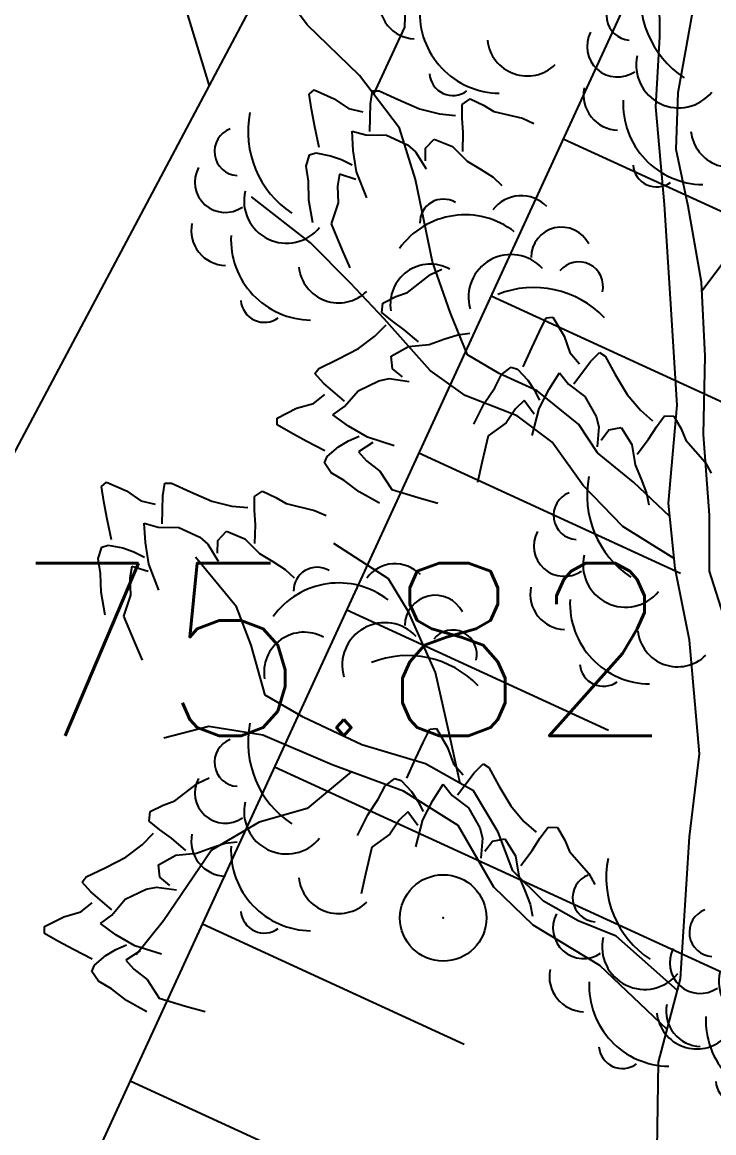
# Model space of a CAD drawing. Header units: millimetres. Extents: x 524954 to 526204, y 9523489 to 9524010.
# Drawn here: x 525323.64 to 525327.64, y 9523780.03 to 9523786.45 of the extents above; entities that cross this region are included whole.
import ezdxf
from ezdxf import colors
from ezdxf.entities.mleader import LeaderData, LeaderLine
from ezdxf.math import Vec2, Vec3

# ---------------------------------------------------------------- set-up
doc = ezdxf.new("R2010")
doc.units = ezdxf.units.MM
doc.header["$PDMODE"] = 32
doc.header["$PDSIZE"] = 0.5
doc.linetypes.add('ACAD_ISO12W100', pattern=[21, 12, -3, 0, -3, 0, -3])
for name, color, linetype in [('Arbre', 34, 'ACAD_ISO12W100'), ('Bati', 6, 'Continuous'), ('Bati_H', 1, 'Continuous'), ('ETQ IMPAIR', 7, 'Continuous'), ('Haut_Talus', 30, 'Continuous'), ('Talus', 2, 'Continuous'), ('TopoAlt', 3, 'Continuous'), ('TOPOJIS', 7, 'Continuous')]:
    doc.layers.add(name, color=color, linetype=linetype)
doc.styles.add('Simplex 1.0', font='Simplex.shx', dxfattribs={"width": 0.99, "height": 1})
doc.styles.get("Standard").update_dxf_attribs({"font": 'arial.ttf'})

# ---------------------------------------------------------------- blocks, each defined once
blk = doc.blocks.new('TCPOINT M')
at = {"color": 0}
blk.add_point((0, 0), dxfattribs=at)
at = {"layer": 'TopoAlt', "style": 'Simplex 1.0', "width": 0.99}
blk.add_attdef('ALT', (0.15, 0.15), '', height=1, dxfattribs=at)
blk = doc.blocks.new('v088')
at = {"linetype": 'Continuous'}
for p, q in [((-1.8121, 9.0349), (-1.7966, 9.483)), ((-0.337, 8.9787), (-0.339, 9.3704)), ((-0.1861, 8.901), (-0.1306, 9.2193)), ((-2.3783, 9.048), (-2.4742, 9.1766)), ((-2.0737, 8.7558), (-2.3783, 9.048)), ((-1.992, 8.6473), (-1.8121, 9.0349)), ((-0.3597, 8.574), (-0.337, 8.9787)), ((-0.2308, 8.6575), (-0.1861, 8.901)), ((-1.8434, 8.4497), (-2.0737, 8.7558)), ((-0.2426, 8.3277), (-0.2308, 8.6575)), ((-0.3105, 8.0091), (-0.3597, 8.574)), ((-1.7501, 8.1531), (-1.8434, 8.4497)), ((-0.1735, 7.9995), (-0.2426, 8.3277)), ((-1.6531, 7.6763), (-1.7501, 8.1531)), ((-2.3581, 7.786), (-2.6995, 8.0525)), ((-0.2742, 7.4626), (-0.3105, 8.0091)), ((-0.0959, 7.5596), (-0.1735, 7.9995)), ((-0.0934, 7.5087), (0.2621, 7.9837)), ((-2.1294, 7.5544), (-2.3581, 7.786)), ((-1.5474, 7.38), (-1.6531, 7.6763)), ((-1.9323, 7.3471), (-2.1294, 7.5544)), ((-0.0745, 7.1309), (-0.0959, 7.5596)), ((-0.2365, 6.8477), (-0.2742, 7.4626)), ((-1.6648, 7.048), (-1.9323, 7.3471)), ((-1.4491, 7.1395), (-1.5474, 7.38)), ((-1.2665, 7.0314), (-1.4491, 7.1395)), ((-0.0837, 6.6768), (-0.0745, 7.1309)), ((-1.4628, 6.9029), (-1.6648, 7.048)), ((-1.0467, 6.9303), (-1.2665, 7.0314)), ((-1.1618, 6.7848), (-1.4628, 6.9029)), ((-0.8063, 6.7363), (-1.0467, 6.9303)), ((-0.2869, 6.2807), (-0.2365, 6.8477)), ((-0.9597, 6.6336), (-1.1618, 6.7848)), ((-0.6972, 6.5707), (-0.8063, 6.7363)), ((-0.7803, 6.3824), (-0.9597, 6.6336)), ((-0.0491, 6.2111), (-0.0837, 6.6768)), ((-0.4884, 6.4009), (-0.6972, 6.5707)), ((-0.5514, 6.1446), (-0.7803, 6.3824)), ((-0.2789, 6.2036), (-0.4884, 6.4009)), ((-0.2479, 5.9022), (-0.2869, 6.2807)), ((-0.0486, 5.8877), (-0.0491, 6.2111)), ((-0.2539, 5.9607), (-0.5514, 6.1446)), ((-1.9071, 5.8427), (-2.2223, 6.0475)), ((-2.7868, 5.6812), (-3.0229, 5.9686)), ((-0.1646, 5.4873), (-0.2479, 5.9022)), ((0.0846, 5.4676), (-0.0486, 5.8877)), ((-1.7911, 5.6523), (-1.9071, 5.8427)), ((-2.7013, 5.4591), (-2.7868, 5.6812)), ((-1.6346, 5.3011), (-1.7911, 5.6523)), ((-0.1073, 4.8293), (-0.1646, 5.4873)), ((-2.6206, 5.1685), (-2.7013, 5.4591)), ((-1.5592, 4.9668), (-1.6346, 5.3011)), ((-2.4003, 5.0425), (-2.6206, 5.1685)), ((-2.0611, 4.8817), (-2.4003, 5.0425)), ((-2.9464, 4.9876), (-3.2062, 4.92)), ((-2.6344, 4.9381), (-2.9464, 4.9876)), ((-1.4917, 4.6586), (-1.5592, 4.9668)), ((-2.2328, 4.7662), (-2.6344, 4.9381)), ((-1.6919, 4.7713), (-2.0611, 4.8817)), ((-0.1657, 4.3492), (-0.1073, 4.8293)), ((-1.8192, 4.6131), (-2.2328, 4.7662)), ((-1.415, 4.6154), (-1.6919, 4.7713)), ((-2.1227, 4.7254), (-2.3768, 4.5144)), ((-1.5041, 4.4145), (-1.8192, 4.6131)), ((-1.2732, 4.3758), (-1.415, 4.6154)), ((-2.3768, 4.5144), (-2.655, 4.434)), ((-2.655, 4.434), (-2.9315, 4.2727)), ((-1.2976, 4.0581), (-1.5041, 4.4145)), ((-1.1877, 4.1537), (-1.2732, 4.3758)), ((-0.2169, 3.5272), (-0.1657, 4.3492)), ((-2.9315, 4.2727), (-3.209, 3.8627)), ((-1.0099, 3.9771), (-1.1877, 4.1537)), ((-1.0692, 3.839), (-1.2976, 4.0581)), ((-0.8085, 3.8631), (-1.0099, 3.9771)), ((-3.209, 3.8627), (-3.3666, 3.6666)), ((-0.589, 3.7744), (-0.8085, 3.8631)), ((-0.6849, 3.6045), (-1.0692, 3.839)), ((-0.2343, 3.4611), (-0.589, 3.7744)), ((-0.2941, 3.234), (-0.6849, 3.6045)), ((-0.3436, 3.0457), (-0.2169, 3.5272)), ((-0.3518, 2.5418), (-0.3436, 3.0457))]:
    blk.add_line(p, q, dxfattribs=at)
at = {"color": 3, "linetype": 'Continuous'}
for p, q in [((-2.3661, 8.6466), (-2.3369, 8.6719)), ((-2.3527, 8.5599), (-2.3661, 8.6466)), ((-2.3369, 8.6719), (-2.2212, 8.6209)), ((-2.2212, 8.6209), (-2.1379, 8.5634)), ((-2.0108, 8.5916), (-1.9993, 8.6654)), ((-1.9993, 8.6654), (-1.9613, 8.6665)), ((-1.9613, 8.6665), (-1.8509, 8.6153)), ((-1.8509, 8.6153), (-1.7269, 8.5617)), ((-1.4801, 8.5879), (-1.4347, 8.6192)), ((-1.4347, 8.6192), (-1.3575, 8.5833)), ((-2.3334, 8.4571), (-2.3527, 8.5599)), ((-2.1379, 8.5634), (-2.0557, 8.544)), ((-2.0143, 8.4309), (-2.0108, 8.5916)), ((-1.7269, 8.5617), (-1.6118, 8.5324)), ((-1.4805, 8.509), (-1.4801, 8.5879)), ((-1.3575, 8.5833), (-1.2966, 8.547)), ((-1.6118, 8.5324), (-1.519, 8.5242)), ((-1.4754, 8.4248), (-1.4805, 8.509)), ((-1.2966, 8.547), (-1.1322, 8.5082)), ((-1.1322, 8.5082), (-1.066, 8.4775)), ((-2.3082, 8.3381), (-2.3334, 8.4571)), ((-2.1178, 8.4334), (-2.0382, 8.4112)), ((-2.1118, 8.322), (-2.1178, 8.4334)), ((-1.4776, 8.3159), (-1.4754, 8.4248)), ((-2.0382, 8.4112), (-1.9184, 8.4092)), ((-1.9184, 8.4092), (-1.7971, 8.3529)), ((-1.6931, 8.3341), (-1.643, 8.3873)), ((-1.643, 8.3873), (-1.5356, 8.3441)), ((-2.384, 8.2298), (-2.3641, 8.2956)), ((-2.3641, 8.2956), (-2.3264, 8.3076)), ((-2.3264, 8.3076), (-2.2415, 8.291)), ((-2.2415, 8.291), (-2.1783, 8.2684)), ((-2.0919, 8.1974), (-2.1118, 8.322)), ((-1.7971, 8.3529), (-1.7497, 8.3134)), ((-1.7497, 8.3134), (-1.6897, 8.2145)), ((-1.6937, 8.2606), (-1.6931, 8.3341)), ((-1.5356, 8.3441), (-1.4515, 8.2595)), ((-2.3706, 8.1431), (-2.384, 8.2298)), ((-2.1783, 8.2684), (-2.1175, 8.2375)), ((-1.4515, 8.2595), (-1.374, 8.2128)), ((-2.1895, 8.1837), (-2.2011, 8.1153)), ((-2.0961, 8.1537), (-2.1895, 8.1837)), ((-2.0331, 8.0467), (-2.0919, 8.1974)), ((-1.374, 8.2128), (-1.3019, 8.1659)), ((-1.3019, 8.1659), (-1.2515, 8.1184)), ((-2.3674, 8.0343), (-2.3706, 8.1431)), ((-2.2011, 8.1153), (-2.1982, 8.0174)), ((-2.3445, 7.9016), (-2.3674, 8.0343)), ((-2.1982, 8.0174), (-2.2383, 7.8966)), ((-2.2383, 7.8966), (-2.1768, 7.7487)), ((-2.1768, 7.7487), (-2.1302, 7.6412)), ((-1.7972, 7.4997), (-1.6632, 7.6026)), ((-1.6632, 7.6026), (-1.5976, 7.6345)), ((-1.9404, 7.4382), (-1.8638, 7.4754)), ((-1.8638, 7.4754), (-1.7972, 7.4997)), ((-1.9448, 7.3833), (-1.9404, 7.4382)), ((-1.8839, 7.3331), (-1.9448, 7.3833)), ((-1.8154, 7.2839), (-1.8839, 7.3331)), ((-1.0336, 7.2746), (-0.9936, 7.3527)), ((-0.9936, 7.3527), (-0.9551, 7.3561)), ((-0.9551, 7.3561), (-0.8913, 7.2468)), ((-1.985, 7.2461), (-1.9201, 7.3129)), ((-1.7325, 7.2133), (-1.8154, 7.2839)), ((-1.5051, 7.2548), (-1.4365, 7.2638)), ((-1.0783, 7.18), (-1.0336, 7.2746)), ((-2.0805, 7.1754), (-1.985, 7.2461)), ((-1.791, 7.1862), (-1.6722, 7.1979)), ((-1.6722, 7.1979), (-1.587, 7.2285)), ((-1.587, 7.2285), (-1.5051, 7.2548)), ((-0.8913, 7.2468), (-0.8575, 7.1514)), ((-2.2004, 7.1132), (-2.0805, 7.1754)), ((-1.8923, 7.1303), (-1.791, 7.1862)), ((-1.1277, 7.0688), (-1.0783, 7.18)), ((-0.8575, 7.1514), (-0.8023, 7.0875)), ((-0.7381, 7.0997), (-0.6855, 7.1528)), ((-0.6855, 7.1528), (-0.654, 7.1313)), ((-2.3098, 7.06), (-2.2004, 7.1132)), ((-1.8828, 7.0578), (-1.8923, 7.1303)), ((-0.8351, 6.9716), (-0.7381, 7.0997)), ((-0.654, 7.1313), (-0.5947, 7.0251)), ((-2.333, 7.0298), (-2.3098, 7.06)), ((-2.283, 6.9743), (-2.333, 7.0298)), ((-1.8262, 7.0109), (-1.8828, 7.0578)), ((-1.2925, 6.9474), (-1.2526, 7.0255)), ((-1.2526, 7.0255), (-1.1978, 7.0672)), ((-1.1978, 7.0672), (-1.1602, 7.0548)), ((-1.1602, 7.0548), (-1.1012, 6.9916)), ((-0.978, 6.9406), (-0.9175, 7.0343)), ((-0.9175, 7.0343), (-0.8661, 6.9697)), ((-0.5947, 7.0251), (-0.5257, 6.909)), ((-2.1607, 6.8701), (-2.283, 6.9743)), ((-2.0833, 6.9307), (-1.963, 6.9891)), ((-1.963, 6.9891), (-1.9025, 7.0009)), ((-1.9025, 7.0009), (-1.7879, 6.9849)), ((-1.3538, 6.8575), (-1.2925, 6.9474)), ((-1.1012, 6.9916), (-1.0633, 6.9361)), ((-0.8661, 6.9697), (-0.7702, 6.8978)), ((-2.3415, 6.858), (-2.2745, 6.9095)), ((-2.1606, 6.8391), (-2.0833, 6.9307)), ((-1.0633, 6.9361), (-1.0322, 6.8755)), ((-1.0349, 6.828), (-0.978, 6.9406)), ((-0.7702, 6.8978), (-0.705, 6.781)), ((-0.5257, 6.909), (-0.4496, 6.8178)), ((-2.5514, 6.7723), (-2.4387, 6.8298)), ((-2.4387, 6.8298), (-2.3415, 6.858)), ((-2.228, 6.7914), (-2.1606, 6.8391)), ((-1.413, 6.7366), (-1.3538, 6.8575)), ((-1.1715, 6.8255), (-1.2266, 6.7446)), ((-1.122, 6.8741), (-1.1715, 6.8255)), ((-1.0639, 6.7951), (-1.122, 6.8741)), ((-1.0757, 6.6715), (-1.0349, 6.828)), ((-0.4496, 6.8178), (-0.3793, 6.7567)), ((-2.5502, 6.7337), (-2.5514, 6.7723)), ((-2.1379, 6.7256), (-2.228, 6.7914)), ((-0.705, 6.781), (-0.6897, 6.7213)), ((-0.357, 6.7218), (-0.3104, 6.7855)), ((-0.3104, 6.7855), (-0.2553, 6.7842)), ((-0.2553, 6.7842), (-0.2138, 6.7099)), ((-2.4746, 6.6893), (-2.5502, 6.7337)), ((-2.3827, 6.6392), (-2.4746, 6.6893)), ((-2.0288, 6.6624), (-2.1379, 6.7256)), ((-1.2266, 6.7446), (-1.3299, 6.6702)), ((-0.6897, 6.7213), (-0.6991, 6.6059)), ((-0.6753, 6.6457), (-0.6318, 6.7049)), ((-0.6318, 6.7049), (-0.56, 6.7185)), ((-0.56, 6.7185), (-0.4983, 6.6206)), ((-0.4022, 6.6506), (-0.357, 6.7218)), ((-0.2138, 6.7099), (-0.1857, 6.6447)), ((-2.2745, 6.5836), (-2.3827, 6.6392)), ((-2.1959, 6.6055), (-2.1384, 6.6402)), ((-2.1384, 6.6402), (-2.076, 6.6678)), ((-1.9976, 6.6315), (-2.0798, 6.5781)), ((-1.8748, 6.6127), (-2.0288, 6.6624)), ((-1.3299, 6.6702), (-1.3669, 6.5144)), ((-0.4983, 6.6206), (-0.4798, 6.5027)), ((-0.4679, 6.5637), (-0.4022, 6.6506)), ((-0.1857, 6.6447), (-0.0753, 6.5169)), ((-2.2624, 6.5503), (-2.1959, 6.6055)), ((-2.0798, 6.5781), (-2.0342, 6.5259)), ((-2.2769, 6.5134), (-2.2624, 6.5503)), ((-2.2384, 6.4564), (-2.2769, 6.5134)), ((-2.0342, 6.5259), (-1.9565, 6.4662)), ((-1.3669, 6.5144), (-1.3922, 6.3999)), ((-0.4798, 6.5027), (-0.4444, 6.4194)), ((-0.0753, 6.5169), (-0.0397, 6.4532)), ((-2.1628, 6.412), (-2.2384, 6.4564)), ((-1.9565, 6.4662), (-1.8881, 6.3588)), ((-3.5682, 6.3771), (-3.539, 6.4025)), ((-3.5548, 6.2904), (-3.5682, 6.3771)), ((-3.539, 6.4025), (-3.4232, 6.3514)), ((-3.2129, 6.3221), (-3.2014, 6.3959)), ((-3.2014, 6.3959), (-3.1633, 6.397)), ((-3.1633, 6.397), (-3.053, 6.3458)), ((-2.0765, 6.3457), (-2.1628, 6.412)), ((-0.4444, 6.4194), (-0.4135, 6.3391)), ((-3.4232, 6.3514), (-3.3399, 6.2939)), ((-3.2164, 6.1615), (-3.2129, 6.3221)), ((-3.053, 6.3458), (-2.929, 6.2922)), ((-2.6826, 6.2395), (-2.6821, 6.3185)), ((-2.6821, 6.3185), (-2.6368, 6.3497)), ((-2.6368, 6.3497), (-2.5596, 6.3138)), ((-2.5596, 6.3138), (-2.4986, 6.2775)), ((-1.9592, 6.2797), (-2.0765, 6.3457)), ((-1.8881, 6.3588), (-1.7347, 6.313)), ((-1.7347, 6.313), (-1.6219, 6.2812)), ((-0.4135, 6.3391), (-0.4006, 6.2711)), ((-3.5355, 6.1876), (-3.5548, 6.2904)), ((-3.3399, 6.2939), (-3.2577, 6.2746)), ((-2.929, 6.2922), (-2.8139, 6.2629)), ((-2.8139, 6.2629), (-2.7211, 6.2547)), ((-2.6774, 6.1553), (-2.6826, 6.2395)), ((-2.4986, 6.2775), (-2.3343, 6.2387)), ((-2.3343, 6.2387), (-2.2681, 6.208)), ((-3.5103, 6.0686), (-3.5355, 6.1876)), ((-3.3198, 6.1639), (-3.2403, 6.1417)), ((-3.3139, 6.0525), (-3.3198, 6.1639)), ((-3.2403, 6.1417), (-3.1205, 6.1398)), ((-3.1205, 6.1398), (-2.9991, 6.0834)), ((-2.8952, 6.0647), (-2.845, 6.1178)), ((-2.845, 6.1178), (-2.7377, 6.0747)), ((-2.6797, 6.0464), (-2.6774, 6.1553)), ((-3.294, 5.9279), (-3.3139, 6.0525)), ((-2.9991, 6.0834), (-2.9517, 6.044)), ((-2.9517, 6.044), (-2.8917, 5.945)), ((-2.8958, 5.9912), (-2.8952, 6.0647)), ((-2.7377, 6.0747), (-2.6536, 5.99)), ((-3.5861, 5.9603), (-3.5662, 6.0262)), ((-3.5662, 6.0262), (-3.5284, 6.0381)), ((-3.5284, 6.0381), (-3.4436, 6.0215)), ((-3.4436, 6.0215), (-3.3804, 5.9989)), ((-3.3804, 5.9989), (-3.3196, 5.968)), ((-2.6536, 5.99), (-2.576, 5.9433)), ((-3.5727, 5.8736), (-3.5861, 5.9603)), ((-3.3915, 5.9142), (-3.4031, 5.8459)), ((-3.2981, 5.8843), (-3.3915, 5.9142)), ((-3.2352, 5.7773), (-3.294, 5.9279)), ((-2.576, 5.9433), (-2.5039, 5.8964)), ((-3.5695, 5.7648), (-3.5727, 5.8736)), ((-2.5039, 5.8964), (-2.4536, 5.8489)), ((-3.4031, 5.8459), (-3.4003, 5.748)), ((-3.5466, 5.6322), (-3.5695, 5.7648)), ((-3.4003, 5.748), (-3.4403, 5.6271)), ((-3.4403, 5.6271), (-3.3789, 5.4792)), ((-3.3789, 5.4792), (-3.3323, 5.3717)), ((-1.7068, 4.8945), (-1.6668, 4.9726)), ((-1.6668, 4.9726), (-1.6283, 4.976)), ((-1.6283, 4.976), (-1.5645, 4.8667)), ((-1.7514, 4.7999), (-1.7068, 4.8945)), ((-1.5645, 4.8667), (-1.5307, 4.7714)), ((-1.8008, 4.6887), (-1.7514, 4.7999)), ((-1.5307, 4.7714), (-1.4755, 4.7074)), ((-1.4112, 4.7196), (-1.3587, 4.7727)), ((-1.3587, 4.7727), (-1.3272, 4.7513)), ((-3.0095, 4.66), (-2.9439, 4.6918)), ((-1.5083, 4.5916), (-1.4112, 4.7196)), ((-1.3272, 4.7513), (-1.2679, 4.6451)), ((-3.1435, 4.5571), (-3.0095, 4.66)), ((-1.9657, 4.5674), (-1.9257, 4.6454)), ((-1.9257, 4.6454), (-1.871, 4.6871)), ((-1.871, 4.6871), (-1.8334, 4.6747)), ((-1.8334, 4.6747), (-1.7744, 4.6115)), ((-1.6512, 4.5605), (-1.5907, 4.6542)), ((-1.5907, 4.6542), (-1.5392, 4.5896)), ((-1.2679, 4.6451), (-1.1988, 4.529)), ((-2.0269, 4.4774), (-1.9657, 4.5674)), ((-1.7744, 4.6115), (-1.7365, 4.5561)), ((-1.5392, 4.5896), (-1.4434, 4.5178)), ((-3.2867, 4.4956), (-3.2101, 4.5328)), ((-3.2101, 4.5328), (-3.1435, 4.5571)), ((-1.7365, 4.5561), (-1.7054, 4.4954)), ((-1.7081, 4.4479), (-1.6512, 4.5605)), ((-1.4434, 4.5178), (-1.3781, 4.401)), ((-1.1988, 4.529), (-1.1228, 4.4377)), ((-3.2911, 4.4407), (-3.2867, 4.4956)), ((-3.2303, 4.3905), (-3.2911, 4.4407)), ((-2.0862, 4.3565), (-2.0269, 4.4774)), ((-1.8447, 4.4455), (-1.8998, 4.3645)), ((-1.7952, 4.494), (-1.8447, 4.4455)), ((-1.7371, 4.415), (-1.7952, 4.494)), ((-1.7488, 4.2914), (-1.7081, 4.4479)), ((-1.1228, 4.4377), (-1.0524, 4.3767)), ((-3.3314, 4.3035), (-3.2664, 4.3702)), ((-3.1617, 4.3413), (-3.2303, 4.3905)), ((-1.3781, 4.401), (-1.3629, 4.3412)), ((-1.0302, 4.3418), (-0.9835, 4.4054)), ((-0.9835, 4.4054), (-0.9285, 4.4041)), ((-0.9285, 4.4041), (-0.8869, 4.3298)), ((-3.0788, 4.2707), (-3.1617, 4.3413)), ((-2.9333, 4.2859), (-2.8514, 4.3121)), ((-2.8514, 4.3121), (-2.7828, 4.3211)), ((-1.8998, 4.3645), (-2.0031, 4.2901)), ((-1.3629, 4.3412), (-1.3723, 4.2259)), ((-1.3485, 4.2656), (-1.3049, 4.3248)), ((-1.3049, 4.3248), (-1.2331, 4.3384)), ((-1.2331, 4.3384), (-1.1715, 4.2405)), ((-1.0754, 4.2705), (-1.0302, 4.3418)), ((-0.8869, 4.3298), (-0.8589, 4.2646)), ((-3.4268, 4.2328), (-3.3314, 4.3035)), ((-3.2386, 4.1877), (-3.1373, 4.2436)), ((-3.1373, 4.2436), (-3.0186, 4.2553)), ((-3.0186, 4.2553), (-2.9333, 4.2859)), ((-2.0031, 4.2901), (-2.0401, 4.1343)), ((-1.1411, 4.1837), (-1.0754, 4.2705)), ((-0.8589, 4.2646), (-0.7485, 4.1368)), ((-3.5467, 4.1705), (-3.4268, 4.2328)), ((-3.2291, 4.1152), (-3.2386, 4.1877)), ((-1.1715, 4.2405), (-1.153, 4.1227)), ((-3.6793, 4.0872), (-3.6561, 4.1174)), ((-3.6561, 4.1174), (-3.5467, 4.1705)), ((-3.1725, 4.0683), (-3.2291, 4.1152)), ((-2.0401, 4.1343), (-2.0653, 4.0199)), ((-1.153, 4.1227), (-1.1176, 4.0393)), ((-0.7485, 4.1368), (-0.7129, 4.0731)), ((-3.6294, 4.0317), (-3.6793, 4.0872)), ((-3.3093, 4.0465), (-3.2488, 4.0583)), ((-3.2488, 4.0583), (-3.1342, 4.0423)), ((-3.5071, 3.9275), (-3.6294, 4.0317)), ((-3.5069, 3.8964), (-3.4297, 3.988)), ((-3.4297, 3.988), (-3.3093, 4.0465)), ((-1.1176, 4.0393), (-1.0867, 3.9591)), ((-3.6878, 3.9154), (-3.6208, 3.9668)), ((-1.0867, 3.9591), (-1.0738, 3.891)), ((-3.8977, 3.8297), (-3.785, 3.8871)), ((-3.785, 3.8871), (-3.6878, 3.9154)), ((-3.5743, 3.8488), (-3.5069, 3.8964)), ((-3.8965, 3.791), (-3.8977, 3.8297)), ((-3.4842, 3.783), (-3.5743, 3.8488)), ((-3.8209, 3.7466), (-3.8965, 3.791)), ((-3.729, 3.6966), (-3.8209, 3.7466)), ((-3.3751, 3.7197), (-3.4842, 3.783)), ((-3.6208, 3.641), (-3.729, 3.6966)), ((-3.5422, 3.6629), (-3.4847, 3.6976)), ((-3.4847, 3.6976), (-3.4223, 3.7252)), ((-3.3439, 3.6889), (-3.4261, 3.6355)), ((-3.2212, 3.6701), (-3.3751, 3.7197)), ((-3.6232, 3.5708), (-3.6087, 3.6076)), ((-3.6087, 3.6076), (-3.5422, 3.6629)), ((-3.4261, 3.6355), (-3.3805, 3.5833)), ((-3.5847, 3.5138), (-3.6232, 3.5708)), ((-3.3805, 3.5833), (-3.3028, 3.5236)), ((-3.5091, 3.4694), (-3.5847, 3.5138)), ((-3.3028, 3.5236), (-3.2344, 3.4162)), ((-3.4228, 3.4031), (-3.5091, 3.4694)), ((-3.2344, 3.4162), (-3.081, 3.3703)), ((-3.3055, 3.337), (-3.4228, 3.4031)), ((-3.081, 3.3703), (-2.9682, 3.3386))]:
    blk.add_line(p, q, dxfattribs=at)
for centre, major_axis, start_param, end_param in [((0.1148, 9.2139), (-0.3995, 0.3995), 0.587708, 1.773422), ((-1.7527, 9.1724), (-0.1445, 0.1445), 0.590553, 2.325666), ((-0.5045, 9.0993), (0.099, 0.099), 1.149268, 3.862844), ((-1.2605, 9.1191), (0.3298, 0.3298), 2.307735, 3.914618), ((-0.5819, 8.9225), (0.1246, 0.1246), 1.864761, 4.52862), ((-1.1039, 8.9843), (0.1641, 0.1641), 2.463212, 4.701636), ((-0.2273, 8.8143), (0.1741, 0.1741), 2.133893, 4.816631), ((-1.5338, 8.7756), (0.0964, 0.0964), 2.435534, 4.557933), ((-0.5746, 8.6435), (0.1445, 0.1445), 2.161349, 3.896462), ((-0.0825, 8.5902), (0.3298, 0.3298), 2.307735, 3.914618), ((-2.1547, 8.4302), (0.3995, 0.3995), 2.158504, 3.344219), ((-2.774, 8.3155), (-0.099, 0.099), -0.421529, 2.292047), ((0.0741, 8.4554), (0.1641, 0.1641), 2.463212, 4.701636), ((-0.3558, 8.2467), (0.0964, 0.0964), 2.435534, 4.557933), ((-2.8514, 8.1388), (-0.1246, 0.1246), 0.293965, 2.957824), ((-2.4968, 8.0306), (0.1741, 0.1741), 2.133893, 4.816631), ((-1.5891, 7.9031), (0.0964, 0.0964), 0.254619, 2.377018), ((-1.1385, 7.8551), (-0.1445, 0.1445), 4.692823, 6.427936), ((-1.4642, 7.4823), (0.3298, 0.3298), 0.12682, 1.733702), ((-2.8441, 7.8598), (-0.1445, 0.1445), 0.590553, 2.325666), ((-0.9057, 7.7012), (0.1246, 0.1246), 5.967031, 8.63089), ((-2.352, 7.8064), (0.3298, 0.3298), 2.307735, 3.914618), ((-1.1975, 7.4726), (-0.1741, 0.1741), 4.665366, 7.348105), ((-1.6643, 7.4312), (-0.1641, 0.1641), -1.288499, 0.949924), ((-0.8052, 7.5365), (-0.099, 0.099), 3.680741, 6.394318), ((-2.1954, 7.6717), (0.1641, 0.1641), 2.463212, 4.701636), ((-1.0661, 6.9632), (-0.3995, 0.3995), 4.689978, 5.875693), ((-2.6253, 7.463), (0.0964, 0.0964), 2.435534, 4.557933), ((-0.1929, 6.3242), (-0.3995, 0.3995), 0.587708, 1.773422), ((-0.8122, 6.2095), (-0.099, 0.099), -0.421529, 2.292047), ((-0.8896, 6.0328), (0.1246, 0.1246), 1.864761, 4.52862), ((-0.535, 5.9246), (0.1741, 0.1741), 2.133893, 4.816631), ((-2.32, 5.773), (0.0964, 0.0964), 0.254619, 2.377018), ((-1.8693, 5.7251), (0.1445, 0.1445), 6.263619, 7.998733), ((-2.1951, 5.3523), (0.3298, 0.3298), 0.12682, 1.733702), ((-0.8824, 5.7538), (-0.1445, 0.1445), 0.590553, 2.325666), ((-1.6366, 5.5711), (-0.1246, 0.1246), 4.396235, 7.060094), ((-0.3902, 5.7004), (0.3298, 0.3298), 2.307735, 3.914618), ((-1.9284, 5.3425), (0.1741, 0.1741), 6.236163, 8.918901), ((-2.3952, 5.3012), (-0.1641, 0.1641), -1.288499, 0.949924), ((-1.536, 5.4064), (0.099, 0.099), 5.251538, 7.965114), ((-0.2336, 5.5657), (-0.1641, 0.1641), 0.892416, 3.130839), ((-1.7969, 4.8332), (0.3995, 0.3995), 6.260774, 7.446489), ((-0.6635, 5.357), (0.0964, 0.0964), 2.435534, 4.557933), ((-2.1547, 4.8961), (-0.3995, 0.3995), 0.587708, 1.773422), ((-2.774, 4.7815), (-0.099, 0.099), -0.421529, 2.292047), ((-2.8514, 4.6047), (-0.1246, 0.1246), 0.293965, 2.957824), ((-2.4968, 4.4965), (0.1741, 0.1741), 2.133893, 4.816631), ((-2.8441, 4.3258), (-0.1445, 0.1445), 0.590553, 2.325666), ((-2.352, 4.2724), (0.3298, 0.3298), 2.307735, 3.914618), ((-0.0823, 4.1124), (0.3995, 0.3995), 2.158504, 3.344219), ((-0.7016, 3.9977), (0.099, 0.099), 1.149268, 3.862844), ((-2.1954, 4.1377), (0.1641, 0.1641), 2.463212, 4.701636), ((-2.6253, 3.929), (0.0964, 0.0964), 2.435534, 4.557933), ((-0.779, 3.821), (0.1246, 0.1246), 1.864761, 4.52862), ((-0.4244, 3.7128), (0.1741, 0.1741), 2.133893, 4.816631), ((-0.7718, 3.542), (-0.1445, 0.1445), 0.590553, 2.325666), ((-0.2796, 3.4886), (0.3298, 0.3298), 2.307735, 3.914618), ((-0.1231, 3.3539), (0.1641, 0.1641), 2.463212, 4.701636), ((-0.5529, 3.1452), (0.0964, 0.0964), 2.435534, 4.557933)]:
    blk.add_ellipse(centre, major_axis=major_axis, ratio=1, start_param=start_param, end_param=end_param, dxfattribs=at)

msp = doc.modelspace()

# ---------------------------------------------------------------- hatches: boundary and pattern name
at = {"layer": 'Bati_H'}
h = msp.add_hatch(dxfattribs=at)
h.set_pattern_fill('_U', color=256, scale=2, angle=-72.98102, style=0, pattern_type=0)
h.set_pattern_definition([(287.018979527, (0, 0), (1.9124157077, 0.58537693926), [])])
h.paths.add_polyline_path([(525331.4247, 9523798.7036), (525322.695, 9523782.2723), (525307.7693, 9523790.1377), (525312.1661, 9523798.7347), (525313.7441, 9523797.7989), (525318.1764, 9523805.735), (525318.1794, 9523805.7406)])

# ---------------------------------------------------------------- linework, layer by layer
at = {"layer": 'Bati', "flags": 128}
msp.add_lwpolyline([(525331.4247, 9523798.7036), (525322.695, 9523782.2723), (525307.7693, 9523790.1377), (525312.1661, 9523798.7347), (525313.7441, 9523797.7989), (525318.1764, 9523805.735), (525318.1794, 9523805.7406)], close=True, dxfattribs=at)
at = {"layer": 'Haut_Talus', "flags": 128}
msp.add_lwpolyline([(525331.9496, 9523874.7262), (525336.5516, 9523864.2964), (525344.7336, 9523863.4453), (525348.1239, 9523858.4504), (525349.1693, 9523854.6606), (525345.5541, 9523839.4853), (525345.2322, 9523831.8741), (525345.0785, 9523826.7424), (525343.9105, 9523824.8388), (525341.401, 9523810.757), (525339.9359, 9523806.8729), (525334.5218, 9523802.3816), (525330.7802, 9523794.9717), (525327.2423, 9523786.801), (525323.5488, 9523778.7649), (525322.1504, 9523772.5842), (525324.1178, 9523763.5299), (525322.3678, 9523760.1194), (525321.7373, 9523757.9658)], dxfattribs=at)
at = {"layer": 'Talus'}
for p, q in [((525326.772, 9523785.7778), (525331.3151, 9523783.6897)), ((525326.3544, 9523784.8691), (525327.8688, 9523784.1731)), ((525325.9368, 9523783.9605), (525327.4512, 9523783.2645)), ((525325.5192, 9523783.0519), (525327.0336, 9523782.3559)), ((525325.1016, 9523782.1433), (525329.6447, 9523780.0552)), ((525324.684, 9523781.2346), (525326.1983, 9523780.5386)), ((525324.2663, 9523780.326), (525325.7807, 9523779.63))]:
    msp.add_line(p, q, dxfattribs=at)

# ---------------------------------------------------------------- block references
at = {"layer": 'Arbre'}
for p in [(525327.6676, 9523777.3883), (525330.4155, 9523772.8691)]:
    msp.add_blockref('v088', p, dxfattribs=at)
at = {"layer": 'TOPOJIS'}
ref = msp.add_blockref('TCPOINT M', (525322.695, 9523782.2723, 275.82), dxfattribs=at)
ref.add_attrib('ALT', '275.82', (525322.745, 9523782.3223, 275.82), dxfattribs={"layer": 'TopoAlt', "height": 1, "style": 'Simplex 1.0', "width": 0.99})
msp.add_blockref('TCPOINT M', (525326.0773, 9523781.2684, 275.63), dxfattribs=at)

# ---------------------------------------------------------------- next in the draw order: leaders
at = {"layer": 'ETQ IMPAIR'}
ml = msp.add_multileader_mtext('Standard', dxfattribs=at)
ml.set_content('Cheminement des piétons', color=256)
ml.set_leader_properties()
ml.build(insert=Vec2(0, 0))
ml.multileader.update_dxf_attribs({"has_text_frame": 1, "dogleg_length": 2.5, "arrow_head_size": 3.5})
ctx = ml.context
ctx.base_point, ctx.char_height, ctx.arrow_head_size, ctx.landing_gap_size, ctx.plane_origin, ctx.plane_x_axis, ctx.plane_y_axis = Vec3(525328.6284, 9523792.8782), 3.5, 3.5, 0.8, Vec3(525468.1657, 9523659.7723), Vec3(0.864942, -0.501872), Vec3(0.501872, 0.864942)
ctx.text_align_type = 1
notes = []
notes.append((ctx, [(1, (1, 1, 0), (525326.466, 9523794.1328), (0.864942, -0.501872), 2.5, [(0, [(525289.2903, 9523763.2481)], 0, [])])]))
ctx.mtext.insert, ctx.mtext.text_direction, ctx.mtext.rotation, ctx.mtext.alignment, ctx.mtext.flow_direction = Vec3(525354.8219, 9523780.2647), Vec3(0.864942, -0.501872), 5.757423, 2, 5
ctx.mtext.has_bg_fill, ctx.mtext.bg_color, ctx.mtext.bg_scale_factor, ctx.mtext.bg_transparency, ctx.mtext.use_window_bg_color = 1, -1027028792, 1.5, 0, 1
for ctx, leaders in notes:
    for number, flags, end, landing, length, lines in leaders:
        leader = LeaderData()
        leader.index, (leader.has_last_leader_line, leader.has_dogleg_vector, leader.attachment_direction) = number, flags
        leader.last_leader_point, leader.dogleg_vector, leader.dogleg_length = Vec3(end), Vec3(landing), length
        for number, points, colour, breaks in lines:
            line = LeaderLine()
            line.index, line.vertices, line.color, line.breaks = number, Vec3.list(points), colors.encode_raw_color(colour), breaks
            leader.lines.append(line)
        ctx.leaders.append(leader)

doc.saveas('drawing.dxf')
